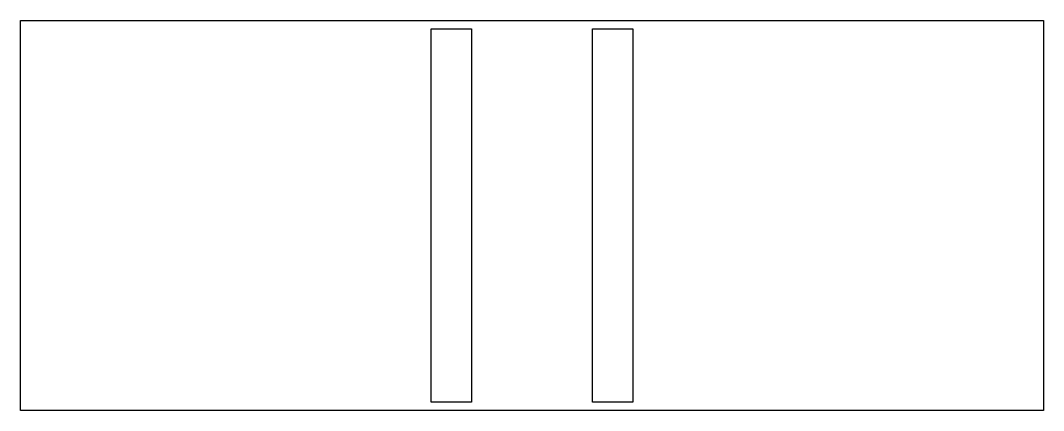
# Model space of a CAD drawing. Header units: millimetres. Extents: x -91 to 61, y -16 to 42.
import ezdxf

# ---------------------------------------------------------------- set-up
doc = ezdxf.new("R2010")
doc.units = ezdxf.units.MM

msp = doc.modelspace()

# ---------------------------------------------------------------- linework, layer by layer
at = {"color": 7, "linetype": 'Continuous', "lineweight": 25}
for p, q in [((-91.35, 41.85), (60.64, 41.85)), ((-91.35, -16.15), (-91.35, 41.85)), ((60.64, 41.85), (60.64, -16.15)), ((-30.35, 40.59), (-24.35, 40.59)), ((-30.35, -14.9), (-30.35, 40.59)), ((-24.35, 40.59), (-24.35, -14.9)), ((-6.36, 40.6), (-0.36, 40.6)), ((-6.36, -14.9), (-6.36, 40.6)), ((-0.36, 40.6), (-0.36, -14.9)), ((-24.35, -14.9), (-30.35, -14.9)), ((-0.36, -14.9), (-6.36, -14.9)), ((60.64, -16.15), (-91.35, -16.15))]:
    msp.add_line(p, q, dxfattribs=at)

doc.saveas('drawing.dxf')
